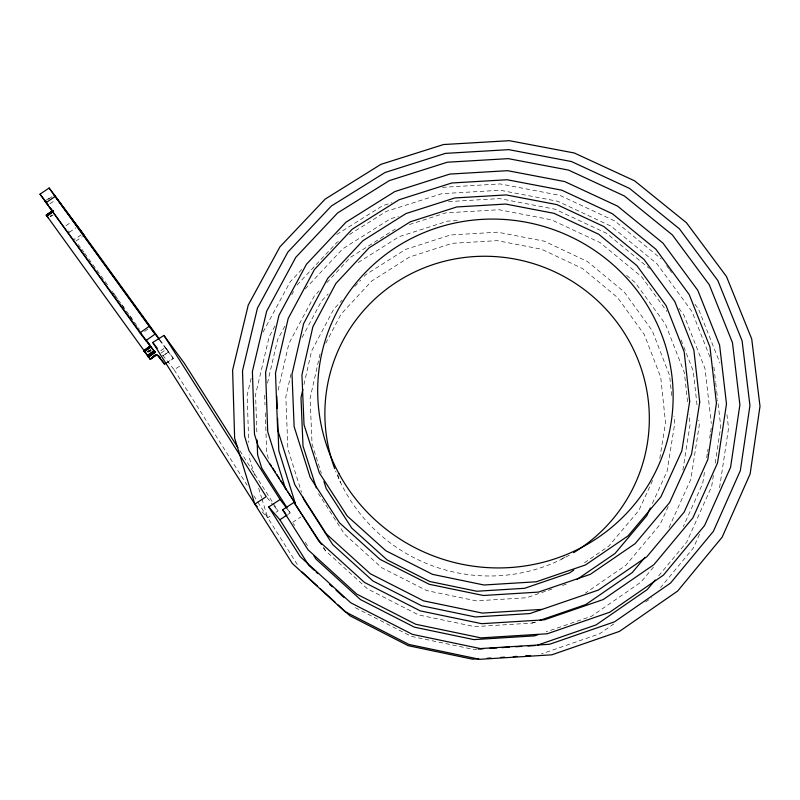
<?xml version="1.0" encoding="UTF-8"?>
<svg xmlns="http://www.w3.org/2000/svg" width="800" height="800" viewBox="0 0 800 800"><rect width="100%" height="100%" fill="white"/><g stroke="black" fill="none" stroke-linecap="round" stroke-linejoin="round"><path stroke-width="0.6" stroke-dasharray="4 3" d="M719.58 487.72L728.54 428.24L726.95 414.66M713.35 475.4L711.68 486.37L686.74 542.07L657.58 577.17M715.2 463.2L720.77 426.6L717.67 399.83M704.43 472.36L702.74 483.35L683.32 526.55M706.68 457.71L707.43 452.83M707.62 451.61L707.99 449.16M709.68 438.17L710.43 433.29M710.62 432.07L711.37 427.18M682.89 470.14L690.08 424.48L688.99 414.61M659.78 458.46L665.55 422.8L660.72 377.19L644.29 334.55L617.61 297.59L582.6 268.58L541.58 249.23L497.21 240.65L452.24 243.32L409.47 257.07L371.61 281.14L341.1 314.1L325.75 343.22M320.07 354L310.08 398.34L312.07 444.23L321.36 473.37M303.97 384.57L311.56 351.12L333.72 309.23L342.16 300.13M291.07 373.9L285.84 396.67L287.88 448.88L301.54 492.34M278.14 390.07L288.92 343.47L314.1 296.29L319.16 290.87M267.47 383.14L277.62 339.65L285.17 325.58M251.12 378.37L247.16 395.11L248.69 442.4M699.52 534.28L693.46 547.86L660.54 587.59M669.07 527.5L690.83 479.33L699.28 425.12L698.73 420.19M668.2 506.55L660.07 524.48L625.79 565.39L585.38 593.13M652.37 503.5L667.07 471.3L674.75 423.43L673.95 416.05M652.59 480.5L638.85 510.48L608.67 546.26L583.01 563.78M302.09 337.52L321.45 301.14L328.22 293.86M263.07 332.05L290.18 281.81L301.99 269.23M274.96 326.01L269.16 336.79L255.57 394.59L256.9 433.84M291.79 294.73L293.53 291.49M653.48 567.09L640.85 582.24L591.63 616.19L546.22 631.84M354.83 286.48L360.73 280.1M364.11 276.46L365.8 274.64L405.58 249.41L450.49 234.98L497.7 232.19L544.29 241.18L587.37 261.47L624.18 291.9L652.26 330.69L669.59 375.49L671.97 397.62M326.76 282.72L350.38 257.4L395.26 229.07M305.18 288.93L342.71 248.82L390.13 218.95L398.44 216.3M297.01 285.02L336.97 242.4L339.07 241.08M162.84 355.84L168.6 351.9L162.98 356M166.49 362.86L173.33 358.42L167.67 362.45M146.58 352.18L149.48 350.26M147.68 351.72L150.51 349.71M147.78 351.85L150.61 349.85M147.9 352.01L150.73 350M148.03 352.19L150.86 350.18M149.12 351.71L151 350.37M149.26 351.91L151.15 350.57M160.7 350.8L165.41 347.46L168.65 351.97M161.02 353.09L166.64 349.1L173.33 358.42M144.62 331.45L148.31 328.85M613.9 623.9L599.6 633.8L541.47 653.9M645.55 601.99L651.68 597.75M81.09 234.93L74.58 239.42L73.93 238.53M75.91 241.11L82.4 236.64M65.98 225.7L71.58 221.85M69.33 232.29L75.87 227.79M50.08 216.35L51.94 215.08M50.22 216.55L52.09 215.27M50.36 216.74L53.16 214.83M45.98 200.3L52.02 196.18M48.3 199.31L52.32 196.56M49.92 203.76L54.98 200.32M288.2 514.28L290.29 512.91L287.63 508.74M292.61 522.37L300.94 516.9M262.07 511.77L267.72 517.74L271.87 515.02M276.02 512.3L278.1 510.95L272.88 502.72M162.66 355.12L174.12 369.72L181.27 365.2M358.25 262.53L399.12 236.68L447.59 221.15L458.77 220.49M349.57 234.49L386.3 211.39L441.83 193.69L500.14 190.25L557.72 201.27L611.06 226.17L656.81 263.61L691.94 311.48L710.22 357.73M336.74 234.51L382.55 205.76L391.92 202.77M561.69 559.05L566.98 555.81M323.45 547.77L325.54 550.76L367.57 588.92L418.54 614.92L474.73 626.64L531.9 623.1L535.41 621.89M552.04 589.03L526.58 597.75L476.23 600.86L426.73 590.59L381.77 567.77L344.6 534.23L318.46 493.63M562.46 585.46L567.09 583.88M409.38 224.55L445.85 212.88L499.01 209.74L551.48 219.82L600.04 242.59L641.63 276.77L666.94 311.5M531.9 623.1L536.42 621.9M477.12 649.15L473.4 649.39L411.32 636.38L355.07 607.56L353.25 605.9M442.4 187.34L500.21 183.93L559.71 195.31L614.86 221.01L661.22 258.89M448.53 201.61L499.66 198.59L555.05 209.21L606.35 233.19L649.36 268.46M626.57 275.41L635.09 282.43L665.51 324.27L684.36 372.65L687.9 404.74M267.02 497.62L273.35 505.23M274.14 506.19L278.1 510.95M287.38 509.08L290.29 512.91M159.32 339.95L173.11 358.15M666.55 265.62L668.73 268.59M669.46 269.58L671.64 272.54M694.92 304.21L698.56 309.16L719.96 363.1M68.43 230.87L69.4 232.18M678.89 308.3L684.02 315.32L705.03 368.67L711.28 423.52M160.08 340.04L166.64 349.1M81.74 249.18L83.92 252.21M84.65 253.22L108.68 286.5M113.78 293.56L115.97 296.59M121.79 304.66L123.98 307.68M129.81 315.75L131.99 318.78M78.22 244.46L80.41 247.49M111.75 290.89L117.58 298.97M118.31 299.98L125.6 310.07M126.33 311.08L133.61 321.17M134.34 322.18L139.45 329.25M323.55 547.65L325.54 550.76M293.28 523.41L294.62 525.51M305.29 542.29L307.96 546.48M239.9 450.77L272.23 501.69M174.12 369.72L247.14 485.2M253.78 495.69L257.09 500.94M257.76 501.99L298.69 566.73M681.09 339.95L683.34 345.69M683.79 346.84L693.22 370.94L697.08 405.42M337.74 474.62L340.44 482.53M268.41 458.49L266.69 452.95L265.26 412.41M254.68 475.27L249.17 457.33L249.09 454.84M258.66 488.25L261.56 497.69M261.92 498.87L267.72 517.74M713.87 366.97L714.58 373.06M714.72 374.27L715.56 381.58M715.7 382.79L716.55 390.09M716.69 391.31L717.53 398.61M264.65 395.21L265 405.04M569.35 555.15A162.75 159.33 23.2 0 1 335.61 471.02"/><path stroke-width="1.2" d="M302.88 389.35L300.99 397.71L303 445.97L316.31 487.93M650.34 507.95L646.79 515.72L615.08 553.42L577.11 579.39M655.22 580.01L647.34 589.5L596.06 624.93L537.76 645.06M644.97 557.36L632.23 572.6L585.74 604.58L540.09 620.28M143.92 350.84L150.49 345.99L143.83 350.69L150.31 359.34L156.91 354.62L164.6 364.21L166.49 362.86M143.87 350.76L149.53 346.64M144 350.95L150.66 346.23M144.2 351.24L150.86 346.52M144.32 351.41L150.98 346.69M144.45 351.6L151.12 346.88L155.18 352.48L141.19 334.56L40 194.17L49.11 188.02L81.28 231.34M147.26 355.5L153.93 350.77M147.41 355.71L154.08 350.98M147.57 355.92L154.23 351.19M147.72 356.13L154.38 351.4M147.86 356.33L154.53 351.6M148 356.52L154.67 351.78M148.13 356.69L154.8 351.96M148.25 356.85L154.91 352.12M148.36 356.99L155.02 352.26M148.45 357.11L155.11 352.38M152.77 356.77L155.6 354.76M151.93 357.6L155.71 354.91M151.08 358.4L155.8 355.05M150.31 359.34L156.82 354.48M139.96 332.87L149.21 326.33L154.97 334.2L145.75 340.72M146.74 354.34L46.27 215.12L52.8 210.58M52.88 210.71L46.32 215.2C55.03 209.08 55.59 209.93 46.69 215.72M46.47 215.42L53.03 210.93M46.57 215.56L53.13 211.08M46.81 215.9L53.37 211.41M46.94 216.08L53.51 211.59M46.01 202.69L55.15 196.46M573.77 570.09L569.67 572.89L524.6 588.3L476.79 591.25L429.78 581.51L387.07 559.88L351.73 528.06L326.19 488.52L323.96 481.53M277.59 418.37L278.8 450.62L295.32 503.47L258.22 446.28L254.49 434.24L252.4 371.49L266.66 311.22L295.84 257.28L337.66 212.91L389.25 180.64L447.31 162.22L508.3 158.64L568.55 170.09L624.4 195.99L672.38 234.94L709.3 284.8L732.46 342.64L739.89 404.86L730.57 467.29L704.6 525.52L663.4 575.16L609.68 612.26L547.29 633.77L480.95 637.89L415.76 624.27L356.7 594.08L308.1 549.85L282.65 509.83L294.04 502.37L321.56 544.55M286.66 508.13L280.13 499.52L268.73 506.96L279.86 519.74L287.16 514.96M254.82 504.1L266.23 496.67L163.95 335.45L152.74 342.48L292.33 563.49L344.92 611.59L408.97 644.46L479.73 659.31L551.75 654.83L619.45 631.4L677.67 591.03L722.21 537.08L750.14 473.88L760 406.23L751.72 338.95L726.48 276.51L686.47 222.77L634.59 180.83L574.3 152.99L509.33 140.69L443.56 144.54L380.93 164.34L325.21 199.06L279.94 246.85L248.25 305.03L232.61 370.14L234.64 438.04L254.82 504.1L257.24 506.66M538.07 634.65L534.58 635.86L473.97 639.62L414.42 627.17L360.44 599.56L315.96 559.06L313.96 555.92M542.12 609.39L482.36 613.09L423.63 600.87L370.35 573.77L326.42 534.02L294.86 484.78L277.63 429.8L275.5 373.07L288.2 318.47L314.46 269.5L352.27 229.16L399.02 199.78L451.72 183L507.1 179.74L561.79 190.18L612.44 213.77L655.87 249.22L689.18 294.51L709.95 346.96L716.45 403.25L707.79 459.63L684.16 512.11L646.85 556.75L598.35 590.08L529.9 613.57L475.29 616.95L421.62 605.77L372.91 580.97L332.7 544.55L303.76 499.38L303.02 497.04M478.36 649.08L483.31 648.77M489.51 648.39L496.94 647.92M501.9 647.62L509.33 647.15M515.53 646.77L521.72 646.38M527.92 646L535.35 645.54M478.68 658.8L472.5 659.18L408.18 645.68L349.91 615.77L337.93 604.81M487.33 658.26L491.03 658.03M500.92 657.41L504.62 657.18M513.27 656.65L516.98 656.41M525.63 655.88L530.57 655.57M40 194.17L46.7 202.73M314.21 570.27L308.76 565.3L279.86 519.74M316.03 571.93L317.84 573.59M329.64 584.36L332.37 586.84M336 590.16L344.17 597.61M301.99 571.94L317.66 586.27M320.42 588.8L335.16 602.28M46.25 215.07L48.35 217.83M164.6 364.21L161.27 359.35M158.45 355.92L160.15 358.01L158.51 355.65M146.81 341.39L44.97 200.99L48.2 205.11M148.28 343.22L149.75 345.05M282.65 509.83L285.72 513.68M152.74 342.48L157.32 348.31M49.08 187.99L80.77 230.63M50.39 207.93L53.3 211.68M158.96 339.19L57 198.94M163.95 335.45L184.34 363.27L237.89 447.61M80.96 230.83L82.07 232.36M81.8 232.05L84.25 235.36M82.31 232.75L159.35 339.03M54.04 194.92L149.21 326.33M56.33 198.02L54.03 194.81M146.43 340.31L150.07 345.35M147.92 355.97L150.27 359.26M159.29 356.58L160.32 358.01M270.13 464.02L271.45 466.1M272.78 468.18L275.43 472.33M276.76 474.4L279.41 478.56M280.74 480.63L282.72 483.75M284.05 485.82L286.7 489.97M288.03 492.05L295.32 503.47M294.04 502.37L318.58 540.8L364.51 582.46L420.26 610.88L481.76 623.69L544.33 619.82L603.19 599.56L653.93 564.63L692.91 517.85L717.55 462.91L726.49 403.94L719.6 345.11L697.81 290.35L662.96 243.09L617.58 206.13L564.69 181.56L507.61 170.68L449.83 174.08L394.83 191.56L346 222.18L306.47 264.25L278.96 315.36L265.6 372.4L267.72 431.7L285.65 489.23M286.97 507.69L261.72 468.06L257.6 454.7L257.1 439.98M280.13 499.52L249.04 450.67L244.57 436.14L242.51 370.82L257.45 308.12L287.88 252.06L331.42 205.98L385.08 172.48L445.44 153.37L508.81 149.65L571.43 161.53L629.51 188.4L679.43 228.85L717.9 280.65L742.09 340.8L749.94 405.54L740.35 470.59L713.4 531.29L670.53 583.08L614.56 621.81L549.52 644.28L480.34 648.58L412.37 634.35L350.81 602.82L300.23 556.67L268.73 506.96M276.76 396.05L277.22 408.45M334.73 468.68A162.75 159.33 23.2 0 1 420.79 269.23A162.75 159.33 23.2 0 1 630.1 342.81A162.75 159.33 23.2 0 1 573.62 552.66M699.71 402.11L691.56 454.17L669.61 502.56L635.1 543.68L590.31 574.34L538.45 592.1L483.37 595.5L429.21 584.28L380.04 559.36L339.44 522.76L310.2 477.38L294.13 426.64L292.01 374.2L303.61 323.65L327.81 278.26L362.76 240.82L406.05 213.53L454.89 197.94L506.23 194.92L556.93 204.62L603.86 226.54L644.03 259.45L674.77 301.46L693.86 350.04L699.71 402.11M689.68 401.42L681.84 450.9L660.91 496.85L628.07 535.87L585.51 564.94L536.26 581.78L483.97 585L432.55 574.36L385.84 550.74L347.23 516.03L319.38 472.95L304.03 424.75L301.93 374.88L312.88 326.77L335.84 283.53L369.07 247.85L410.28 221.82L456.8 206.95L505.71 204.06L554 213.33L598.68 234.24L636.9 265.62L666.11 305.64L684.19 351.89L689.68 401.42M338.99 473.73A178.29 173.86 20.9 0 0 646.7 487.53A178.29 173.86 20.9 0 0 500.56 219.26A178.29 173.86 20.9 0 0 338.99 473.73"/></g></svg>
